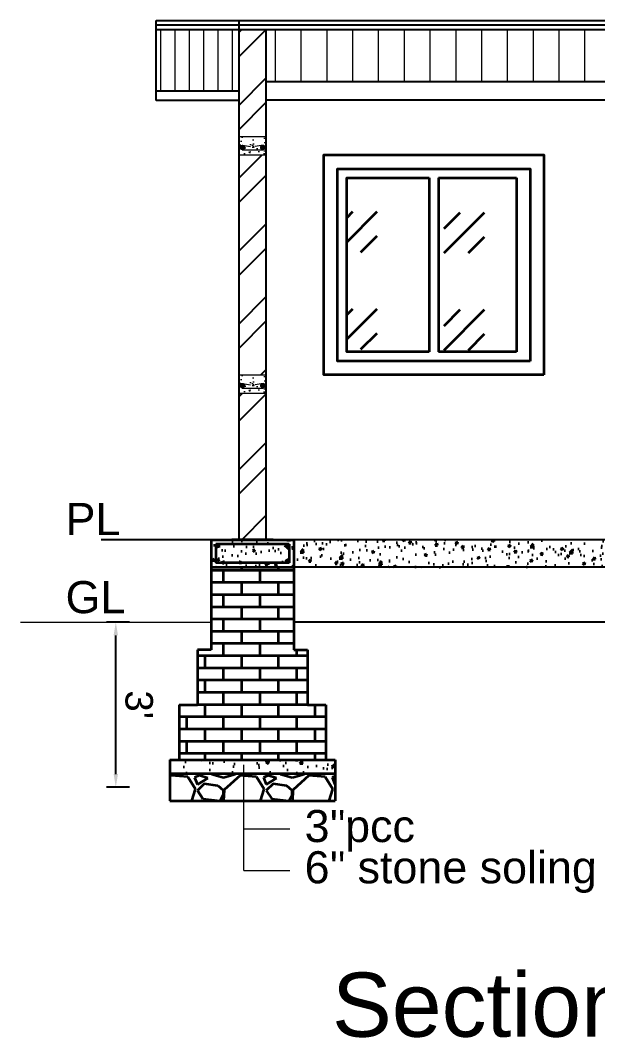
# Model space of a CAD drawing. Header units: inches. Extents: x 376358 to 406049, y -63575 to -53607.
# Drawn here: x 381106.5 to 381232.4, y -58939.7 to -58717.6 of the extents above; entities that cross this region are included whole.
import ezdxf

# ---------------------------------------------------------------- set-up
doc = ezdxf.new("R2010")
doc.units = ezdxf.units.IN
doc.header["$LTSCALE"] = 2
doc.header["$MEASUREMENT"] = 0
doc.header["$PDMODE"] = 34
doc.layers.get('0').update_dxf_attribs({"linetype": 'CONTINUOUS'})
doc.layers.get('DEFPOINTS').update_dxf_attribs({"color": 141, "linetype": 'CONTINUOUS'})
for name, color, linetype, lineweight in [('door', 20, 'CONTINUOUS', 35), ('steps', 253, 'CONTINUOUS', 20), ('WALL - A', 1, 'CONTINUOUS', 40)]:
    doc.layers.add(name, color=color, linetype=linetype, lineweight=lineweight)
doc.styles.add('Lettring Text', font='arial.ttf')
doc.styles.get("Standard").update_dxf_attribs({"font": 'ARIALN.TTF'})
doc.dimstyles.new('Copy of Standard', dxfattribs={"dimtxt": 6, "dimasz": 2.875, "dimexe": 2, "dimexo": 4, "dimgap": 2, "dimtad": 1, "dimdec": 0, "dimrnd": 1, "dimzin": 0, "dimdsep": 46, "dimlunit": 4, "dimtxsty": 'Lettring Text', "dimcen": 0.1, "dimclrd": 7, "dimclre": 7, "dimclrt": 7, "dimazin": 0, "dimtfac": 0.645, "dimtdec": 0, "dimtmove": 1, "dimatfit": 0, "dimfxl": 3, "dimfxlon": 1, "dimtfillclr": 256, "dimtolj": 1, "dimtzin": 0, "dimlwd": -1, "dimlwe": -1, "dimarcsym": 2})
pattern_1 = [(45, (-3756.654, -2306.258), (-7.9549513, 7.9549513), []), (45, (-3751.351, -2306.258), (-7.9549513, 7.9549513), [])]
pattern_2 = [(228.0127875, (20111.4714, -28100.1538), (-120, -135), [2.01804, -199.7863207]), (184.96974073, (20110.1214, -28101.6538), (180, 15), [3.46302, -342.8388714]), (132.51044708, (20106.6714, -28101.9538), (150, -165), [2.44182, -241.74048894]), (267.273689, (20100.8214, -28105.7038), (15, 300), [3.15357, -312.2033706]), (292.83365418, (20100.6714, -28108.8538), (-75, 180), [3.092325, -306.1405969]), (357.273689, (20101.8714, -28111.7038), (-300, 15), [3.15357, -312.2033706]), (37.69424047, (20105.0214, -28111.8538), (-195, -150), [4.170435, -412.87272823]), (72.25532837, (20108.3214, -28109.3038), (105, 330), [3.93732, -389.79482245]), (121.42956562, (20109.5214, -28105.5538), (-120, 195), [3.16425, -313.26109665]), (175.2363583, (20107.8714, -28102.8538), (165, -15), [3.61248, -177.0114387]), (222.3974378, (20104.2714, -28102.5538), (-180, -165), [4.67172, -462.5006251]), (138.81407483, (20115.6714, -28105.8538), (-105, 90), [1.594515, -157.8576722]), (171.4692344, (20114.4714, -28104.8038), (195, -30), [3.033555, -300.32267124]), (225, (20111.471, -28104.354), (-2e-15, -15), [2.121315, -19.09188844]), (203.1985905, (20110.4214, -28102.5538), (75, 30), [1.14237, -113.0942266]), (291.8014095, (20109.3714, -28103.0038), (-15, 45), [1.615545, -79.1619271]), (30.9637565, (20109.9714, -28104.5038), (45, 30), [2.623935, -84.8403434]), (161.5650512, (20112.2214, -28103.154), (30, -15), [1.897365, -45.5367999]), (16.38954033, (20100.6714, -28103.0038), (150, 45), [2.658, -263.1426772]), (70.34617594, (20103.2214, -28102.2538), (-60, -165), [2.229915, -220.7611162]), (293.1985905, (20112.2214, -28100.1538), (-30, 75), [2.284725, -111.9518716]), (343.61045967, (20113.1214, -28102.2538), (-150, 45), [2.658, -263.1426772]), (339.4439548, (20100.6714, -28112.3038), (-75, 30), [2.5632, -125.5968562]), (294.77514057, (20103.0714, -28113.2038), (-75, 165), [2.14767, -212.61964595]), (66.8014095, (20112.3714, -28115.1538), (30, 75), [2.284725, -111.9518716]), (17.35402464, (20113.2714, -28113.0538), (-195, -60), [2.514465, -248.9313542]), (69.4439548, (20105.0214, -28115.1538), (-30, -75), [1.2816, -126.8784562]), (101.3099325, (20111.4714, -28115.1538), (-15, 60), [0.76485, -75.7204427]), (165.9637565, (20111.3214, -28114.4038), (45, -15), [3.092325, -58.7542594]), (186.00900596, (20108.3214, -28113.6538), (150, 15), [2.86575, -283.7088476]), (303.6900675, (20109.9714, -28105.854), (-15, 30), [2.16333, -51.91993913]), (353.15722659, (20111.1714, -28107.6538), (255, -30), [3.77691, -373.91343936]), (60.9453959, (20114.9214, -28108.1038), (-60, -105), [1.54434, -152.8901121]), (90, (20115.671, -28106.754), (-15, 15), [0.9, -14.1]), (120.25643716, (20108.0214, -28113.2038), (60, -105), [2.08386, -206.30279984]), (48.0127875, (20106.9714, -28111.4038), (120, 135), [4.03608, -197.7682807]), (0, (20109.671, -28108.404), (15, 15), [3.9, -11.1]), (325.30484647, (20113.5714, -28108.4038), (150, -105), [2.37171, -234.7991145]), (254.0546041, (20115.5214, -28109.7538), (-15, -60), [2.18403, -107.01761834]), (207.64597536, (20114.9214, -28111.8538), (-285, -150), [3.555975, -352.04211273]), (175.42607874, (20111.7714, -28113.5038), (-195, 15), [3.761985, -372.4361011])]
pattern_3 = [(50, (316828.8385, 57681.201), (5.73808146, -0.50201708), [0.6, -6.6]), (355, (316828.8385, 57681.201), (-1.11001067, 6.01753707), [0.48, -5.28]), (100.4514, (316829.3167, 57681.159), (4.62807505, 5.51551634), [0.50992152, -5.6091369]), (46.1842, (316828.8385, 57682.801), (8.5379284, -1.3241521), [0.9, -9.9]), (96.6356, (316829.55, 57682.6906), (7.47730164, 7.79294297), [0.7648823, -8.413704]), (351.1842, (316828.8385, 57682.801), (7.47729556, 7.7929488), [0.72, -7.92]), (21, (316829.6385, 57682.401), (4.77525642, -3.22095113), [0.6, -6.6]), (326, (316829.6385, 57682.401), (1.94652266, 5.80120036), [0.48, -5.28]), (71.4514, (316830.0365, 57682.1325), (6.72178103, 2.58024397), [0.50992152, -5.6091369]), (37.5, (316828.8385, 57681.201), (0.097278843, 2.66315083), [0, -5.216, 0, -5.36, 0, -5.3]), (7.5, (316828.8385, 57681.201), (2.1045563, 3.155293695), [0, -3.056, 0, -5.096, 0, -2.02]), (327.5, (316827.0545, 57681.201), (4.27057949, -0.180438974), [0, -2, 0, -6.24, 0, -8.28]), (317.5, (316826.2545, 57681.201), (4.66548935, 0.80083986), [0, -2.6, 0, -4.144, 0, -5.88])]

# ---------------------------------------------------------------- blocks, each defined once
blk = doc.blocks.new('*D1037')
at = {"color": 7, "transparency": 16777216}
for p, q in [((381130.27, -58849.03), (381125.27, -58849.03)), ((381127.27, -58882.15), (381127.27, -58851.9)), ((381130.27, -58885.02), (381125.27, -58885.02))]:
    blk.add_line(p, q, dxfattribs=at)
at = {"color": 7, "linetype": 'ByBlock', "transparency": 16777216}
for points in [[(381127.75, -58851.9), (381126.79, -58851.9), (381127.27, -58849.03)], [(381127.75, -58882.15), (381126.79, -58882.15), (381127.27, -58885.02)]]:
    blk.add_solid(points, dxfattribs=at)
at = {"layer": 'DEFPOINTS', "color": 0, "linetype": 'ByBlock', "transparency": 16777216}
for p in [(381127.27, -58849.03), (381139.08, -58849.03), (381139.09, -58885.02)]:
    blk.add_point(p, dxfattribs=at)
at = {"color": 7, "linetype": 'ByBlock', "lineweight": 5, "transparency": 16777216, "insert": (381132.33, -58867.02), "char_height": 6, "attachment_point": 5, "rotation": 270.0012, "style": 'Lettring Text'}
blk.add_mtext("\\A1;3'", dxfattribs=at)

msp = doc.modelspace()

# ---------------------------------------------------------------- hatches: boundary and pattern name
at = {"linetype": 'ByBlock', "lineweight": 5}
h = msp.add_hatch(dxfattribs=at)
h.set_pattern_fill('AR-CONC', scale=0.5, style=0)
h.set_pattern_definition([(50, (-3919.418, -2306.2585), (3.586300913, -0.313760675), [0.375, -4.125]), (355, (-3919.418, -2306.2585), (-0.693756668, 3.76096067), [0.3, -3.3]), (100.4514445, (-3919.1193, -2306.2846), (2.892544234, 3.447199955), [0.31870096, -3.50571056]), (46.1842, (-3919.418, -2305.2585), (5.336206653, -0.827596404), [0.5625, -6.1875]), (96.6356355, (-3918.9735, -2305.3274), (4.67330973, 4.870593004), [0.47805171, -5.2585688]), (351.184164, (-3919.418, -2305.2585), (4.673309725, 4.870593), [0.45, -4.950000005]), (21, (-3918.918, -2305.5085), (2.98453526, -2.013094453), [0.375, -4.125]), (326, (-3918.918, -2305.5085), (1.21657666, 3.625750225), [0.3, -3.3]), (71.4514447, (-3918.6694, -2305.6762), (4.201111884, 1.612655764), [0.31870095, -3.50571056]), (37.5, (-3919.4181, -2306.2585), (0.0607992766, 1.664469269), [0, -3.26, 0, -3.35, 0, -3.3125]), (7.5, (-3919.4181, -2306.2585), (1.315347687, 1.9720585594), [0, -1.91, 0, -3.185, 0, -1.2625]), (327.5, (-3920.5331, -2306.2585), (2.669112181, -0.1127743587), [0, -1.25, 0, -3.9, 0, -5.175]), (317.5, (-3921.0331, -2306.2585), (2.915930847, 0.500524912), [0, -1.625, 0, -2.59, 0, -3.675])])
h.paths.add_polyline_path([(381160.09, -58743.02), (381154.09, -58743.02), (381154.09, -58747.02), (381160.09, -58747.02)])
h.paths.add_polyline_path([(381159.87, -58745.39, -0.424176), (381159.36, -58745.89), (381154.88, -58745.89, -0.424176), (381154.37, -58745.39, -1), (381155.36, -58745.39, -0.404321), (381154.88, -58745.89), (381159.36, -58745.89, -0.404321), (381158.88, -58745.39, -1)], flags=16)
for points in [[(381154.37, -58745.39, 0.404321), (381154.85, -58745.89), (381154.88, -58745.89, 0.404321), (381155.36, -58745.39, 0.315664), (381155.04, -58744.93), (381154.87, -58744.9, 0.414214)], [(381159.87, -58745.39, 0.414214), (381159.38, -58744.9), (381159.21, -58744.93, 0.315664), (381158.88, -58745.39, 1)], [(381154.37, -58797.39, 0.404321), (381154.85, -58797.89), (381154.88, -58797.89, 0.404321), (381155.36, -58797.39, 0.315664), (381155.04, -58796.93), (381154.87, -58796.9, 0.414214)], [(381159.87, -58797.39, 0.414214), (381159.38, -58796.9), (381159.21, -58796.93, 0.315664), (381158.88, -58797.39, 1)]]:
    msp.add_hatch(color=7, dxfattribs=at).paths.add_polyline_path(points)
h = msp.add_hatch(dxfattribs=at)
h.set_pattern_fill('AR-CONC', scale=0.5, style=0)
h.set_pattern_definition([(50, (-3919.418, -2358.2585), (3.586300913, -0.313760675), [0.375, -4.125]), (355, (-3919.418, -2358.2585), (-0.693756668, 3.76096067), [0.3, -3.3]), (100.4514445, (-3919.1193, -2358.2846), (2.892544234, 3.447199955), [0.31870096, -3.50571056]), (46.1842, (-3919.418, -2357.2585), (5.336206653, -0.827596404), [0.5625, -6.1875]), (96.6356355, (-3918.9735, -2357.3274), (4.67330973, 4.870593004), [0.47805171, -5.2585688]), (351.184164, (-3919.418, -2357.2585), (4.673309725, 4.870593), [0.45, -4.950000005]), (21, (-3918.918, -2357.5085), (2.98453526, -2.013094453), [0.375, -4.125]), (326, (-3918.918, -2357.5085), (1.21657666, 3.625750225), [0.3, -3.3]), (71.4514447, (-3918.6694, -2357.6762), (4.201111884, 1.612655764), [0.31870095, -3.50571056]), (37.5, (-3919.4181, -2358.2585), (0.0607992766, 1.664469269), [0, -3.26, 0, -3.35, 0, -3.3125]), (7.5, (-3919.4181, -2358.2585), (1.315347687, 1.9720585594), [0, -1.91, 0, -3.185, 0, -1.2625]), (327.5, (-3920.5331, -2358.2585), (2.669112181, -0.1127743587), [0, -1.25, 0, -3.9, 0, -5.175]), (317.5, (-3921.0331, -2358.2585), (2.915930847, 0.500524912), [0, -1.625, 0, -2.59, 0, -3.675])])
h.paths.add_polyline_path([(381160.09, -58795.02), (381154.09, -58795.02), (381154.09, -58799.02), (381160.09, -58799.02)])
h.paths.add_polyline_path([(381159.87, -58797.39, -0.424176), (381159.36, -58797.89), (381154.88, -58797.89, -0.424176), (381154.37, -58797.39, -1), (381155.36, -58797.39, -0.404321), (381154.88, -58797.89), (381159.36, -58797.89, -0.404321), (381158.88, -58797.39, -1)], flags=16)
at = {"layer": 'door', "ltscale": 0.5}
h = msp.add_hatch(dxfattribs=at)
h.set_pattern_fill('GOST_GLASS', color=256, scale=2.5)
h.set_pattern_definition([(45, (18747.849, -28115.154), (21.21320344, 0), [12.5, -17.5]), (45, (18753.152, -28115.154), (21.21320344, 0), [5, -25]), (45, (18747.849, -28109.85), (21.21320344, 0), [5, -25])])
h.paths.add_polyline_path([(381177.63, -58752.02), (381195.63, -58752.02), (381195.63, -58790.02), (381177.63, -58790.02)])
h = msp.add_hatch(dxfattribs=at)
h.set_pattern_fill('GOST_GLASS', color=256, scale=2.5)
h.set_pattern_definition([(45, (18728.849, -28115.339), (21.21320344, 0), [12.5, -17.5]), (45, (18734.152, -28115.339), (21.21320344, 0), [5, -25]), (45, (18728.849, -28110.035), (21.21320344, 0), [5, -25])])
h.paths.add_polyline_path([(381197.63, -58752.21), (381214.63, -58752.02), (381214.63, -58790.02), (381197.63, -58790.21)])
h = msp.add_hatch(dxfattribs=at)
h.set_pattern_fill('AR-CONC', color=256, scale=0.8, style=0)
h.set_pattern_definition(pattern_3)
h.paths.add_polyline_path([(381166.09, -58831.02), (381148.09, -58831.02), (381148.09, -58837.02), (381166.09, -58837.02), (381166.09, -58831.97)])
h.paths.add_polyline_path([(381165.09, -58831.97), (381165.09, -58836.02), (381149.09, -58836.02), (381149.09, -58831.97), (381149.39, -58831.97, -0.049683), (381149.45, -58831.97)], flags=16)
h.paths.add_polyline_path([(381165.08, -58832.31, -1), (381164.41, -58832.31, -1)], flags=0)
h.paths.add_polyline_path([(381165.09, -58835.69, -1), (381164.42, -58835.69, -1)], flags=16)
h.paths.add_polyline_path([(381149.75, -58835.69, -1), (381149.09, -58835.69, -1)], flags=16)
h = msp.add_hatch(dxfattribs=at)
h.set_pattern_fill('AR-CONC', color=256, scale=0.8, style=0)
h.set_pattern_definition([(50, (-3756.654, -2306.2585), (5.73808146, -0.50201708), [0.6, -6.6]), (355, (-3756.654, -2306.2585), (-1.11001067, 6.01753707), [0.48, -5.28]), (100.4514445, (-3756.176, -2306.3003), (4.62807077, 5.51551993), [0.50992154, -5.6091369]), (46.1842, (-3756.654, -2304.6585), (8.53793065, -1.32415425), [0.9, -9.9]), (96.6356355, (-3755.943, -2304.769), (7.47729557, 7.7929488), [0.76488274, -8.41371008]), (351.184164, (-3756.654, -2304.6585), (7.47729556, 7.7929488), [0.72, -7.92]), (21, (-3755.854, -2305.0585), (4.775256417, -3.220951125), [0.6, -6.6]), (326, (-3755.854, -2305.0585), (1.946522655, 5.80120036), [0.48, -5.28]), (71.4514447, (-3755.456, -2305.327), (6.72177901, 2.58024922), [0.50992152, -5.6091369]), (37.5, (-3756.6542, -2306.2585), (0.097278843, 2.663150831), [0, -5.216, 0, -5.36, 0, -5.3]), (7.5, (-3756.6542, -2306.2585), (2.1045563, 3.155293695), [0, -3.056, 0, -5.096, 0, -2.02]), (327.5, (-3758.4382, -2306.2585), (4.270579489, -0.180438974), [0, -2, 0, -6.24, 0, -8.28]), (317.5, (-3759.238, -2306.2585), (4.665489355, 0.80083986), [0, -2.6, 0, -4.144, 0, -5.88])])
h.paths.add_polyline_path([(381166.09, -58831.02), (381166.09, -58837.02), (381262.17, -58837.02), (381262.17, -58831.02)])
h = msp.add_hatch(dxfattribs=at)
h.set_pattern_fill('AR-CONC', color=256, scale=0.8, style=0)
h.set_pattern_definition(pattern_3)
h.paths.add_polyline_path([(381165.09, -58831.97), (381149.09, -58831.97), (381149.09, -58836.02), (381165.09, -58836.02)])
h = msp.add_hatch(color=256, dxfattribs=at)
h.paths.add_polyline_path([(381149.75, -58832.3, 0.385424), (381149.45, -58831.97), (381149.39, -58831.97, 0.385424), (381149.09, -58832.3, 1)])
h.paths.add_polyline_path([(381149.09, -58835.69, 1), (381149.75, -58835.69, 1)])
h.paths.add_polyline_path([(381164.41, -58832.31, 1), (381165.08, -58832.31, 1)])
h.paths.add_polyline_path([(381164.42, -58835.69, 1), (381165.09, -58835.69, 1)])
at = {"layer": 'door', "ltscale": 0.5, "transparency": 33554648}
h = msp.add_hatch(dxfattribs=at)
h.set_pattern_fill('AR-BRSTD', color=256)
h.set_pattern_definition([(0, (225754.7646, -31943.5934), (0, 2.667), []), (90, (225754.7646, -31943.5934), (-4, 2.667), [2.667, -2.667])])
h.paths.add_polyline_path([(381166.09, -58837.02), (381148.09, -58837.02), (381148.09, -58855.02), (381166.09, -58855.02)])
h.paths.add_polyline_path([(381169.09, -58855.02), (381145.09, -58855.02), (381145.09, -58867.02), (381166.09, -58867.02), (381169.09, -58867.02)])
h.paths.add_polyline_path([(381173.09, -58867.02), (381166.09, -58867.02), (381145.09, -58867.02), (381141.09, -58867.02), (381141.09, -58879.02), (381173.09, -58879.02)])
at = {"layer": 'door', "ltscale": 0.5}
h = msp.add_hatch(dxfattribs=at)
h.set_pattern_fill('AR-CONC', color=256, style=0)
h.set_pattern_definition([(50, (376389.346, 9563.8596), (7.17260183, -0.62752135), [0.75, -8.25]), (355, (376389.346, 9563.8596), (-1.3875133, 7.5219213), [0.6, -6.6]), (100.4514, (376389.944, 9563.807), (5.7850938, 6.8943954), [0.6374019, -7.0114211]), (46.1842, (376389.346, 9565.86), (10.6724105, -1.6551901), [1.125, -12.375]), (96.6356, (376390.235, 9565.722), (9.346627, 9.7411787), [0.9561029, -10.51713]), (351.1842, (376389.346, 9565.86), (9.3466195, 9.741186), [0.9, -9.9]), (21, (376390.346, 9565.3596), (5.9690705, -4.0261889), [0.75, -8.25]), (326, (376390.346, 9565.3596), (2.4331533, 7.25150045), [0.6, -6.6]), (71.4514, (376390.8434, 9565.024), (8.4022263, 3.225305), [0.6374019, -7.0114211]), (37.5, (376389.346, 9563.8596), (0.12159855, 3.32893854), [0, -6.52, 0, -6.7, 0, -6.625]), (7.5, (376389.346, 9563.8596), (2.63069537, 3.94411712), [0, -3.82, 0, -6.37, 0, -2.525]), (327.5, (376387.116, 9563.8596), (5.33822436, -0.22554872), [0, -2.5, 0, -7.8, 0, -10.35]), (317.5, (376386.116, 9563.8596), (5.8318617, 1.00104982), [0, -3.25, 0, -5.18, 0, -7.35])])
h.paths.add_polyline_path([(381175.09, -58879.02), (381139.09, -58879.02), (381139.09, -58882.02), (381175.09, -58882.02)])
at = {"layer": 'door', "ltscale": 0.5, "transparency": 33554648}
h = msp.add_hatch(dxfattribs=at)
h.set_pattern_fill('GRAVEL', color=256, scale=15)
h.set_pattern_definition(pattern_2)
h.paths.add_polyline_path([(381155.23, -58882.02), (381139.09, -58882.02), (381139.09, -58888.02), (381155.23, -58888.02)])
h = msp.add_hatch(dxfattribs=at)
h.set_pattern_fill('GRAVEL', color=256, scale=15)
h.set_pattern_definition(pattern_2)
h.paths.add_polyline_path([(381175.09, -58888.02), (381175.09, -58882.02), (381155.23, -58882.02), (381155.23, -58888.02)])
at = {"layer": 'steps', "ltscale": 0.3}
h = msp.add_hatch(dxfattribs=at)
h.set_pattern_fill('ANSI31', scale=25, angle=45)
h.set_pattern_definition([(90, (-3756.6542, -2306.2585), (-3.125, 0), [])])
h.paths.add_polyline_path([(381154.09, -58719.64), (381136.09, -58719.64), (381136.09, -58733.11), (381154.09, -58733.11)])
h = msp.add_hatch(dxfattribs=at)
h.set_pattern_fill('ANSI31', scale=45, angle=45)
h.set_pattern_definition([(90, (-3756.654, -2306.2585), (-5.625, 0), [])])
h.paths.add_polyline_path([(381160.09, -58719.64), (381160.09, -58731.02), (381269.17, -58731.02), (381269.17, -58719.64)])
at = {"layer": 'WALL - A', "lineweight": 25}
h = msp.add_hatch(dxfattribs=at)
h.set_pattern_fill('ANSI32', color=256, scale=30, style=0)
h.set_pattern_definition(pattern_1)
h.paths.add_polyline_path([(381160.09, -58719.64), (381154.09, -58719.64), (381154.09, -58743.02), (381160.09, -58743.02)])
h = msp.add_hatch(dxfattribs=at)
h.set_pattern_fill('ANSI32', color=256, scale=30, style=0)
h.set_pattern_definition(pattern_1)
h.paths.add_polyline_path([(381154.09, -58795.02), (381160.09, -58795.02), (381160.09, -58747.02), (381154.09, -58747.02)])
h = msp.add_hatch(dxfattribs=at)
h.set_pattern_fill('ANSI32', color=256, scale=30, style=0)
h.set_pattern_definition(pattern_1)
h.paths.add_polyline_path([(381160.09, -58799.02), (381154.09, -58799.02), (381154.09, -58831.02), (381160.09, -58831.02)])

# ---------------------------------------------------------------- linework, layer by layer
at = {"ltscale": 0.5}
for p, q in [((381136.09, -58735.14), (381136.09, -58717.64)), ((381136.09, -58717.64), (381340.85, -58717.64)), ((381154.09, -58717.64), (381154.09, -58831.02)), ((381136.09, -58718.64), (381269.17, -58718.64)), ((381136.09, -58719.64), (381269.17, -58719.64)), ((381160.09, -58831.02), (381160.09, -58719.64)), ((381160.09, -58731.02), (381269.17, -58731.02)), ((381154.09, -58733.11), (381136.09, -58733.11)), ((381154.09, -58735.14), (381136.09, -58735.14)), ((381160.09, -58735.02), (381269.17, -58735.02)), ((381154.09, -58831.02), (381124.09, -58831.02)), ((381156.09, -58831.02), (381132.09, -58831.02)), ((381322.85, -58831.02), (381154.09, -58831.02)), ((381154.09, -58831.02), (381160.09, -58831.02)), ((381156.09, -58831.02), (381158.09, -58831.02)), ((381262.17, -58837.02), (381166.09, -58837.02)), ((381262.17, -58849.02), (381166.09, -58849.02))]:
    msp.add_line(p, q, dxfattribs=at)
at = {"color": 7, "linetype": 'ByBlock', "lineweight": 5}
for p, q in [((381154.09, -58743.02), (381160.09, -58743.02)), ((381154.09, -58747.02), (381160.09, -58747.02)), ((381154.09, -58747.02), (381160.09, -58747.02)), ((381154.85, -58745.89), (381159.38, -58745.89)), ((381154.87, -58744.9), (381156.62, -58745.2)), ((381159.38, -58744.9), (381157.63, -58745.2)), ((381154.09, -58795.02), (381160.09, -58795.02)), ((381154.85, -58797.89), (381159.38, -58797.89)), ((381154.87, -58796.9), (381156.62, -58797.2)), ((381159.38, -58796.9), (381157.63, -58797.2)), ((381154.09, -58799.02), (381160.09, -58799.02)), ((381154.09, -58799.02), (381160.09, -58799.02)), ((381155.23, -58903.18), (381155.23, -58880.12)), ((381155.23, -58894.09), (381165.23, -58894.09)), ((381155.23, -58903.18), (381165.23, -58903.18))]:
    msp.add_line(p, q, dxfattribs=at)
at = {"color": 7, "linetype": 'ByBlock', "lineweight": 5, "ltscale": 10}
msp.add_line((381106.45, -58849.03), (381148.09, -58849.03), dxfattribs=at)
at = {"color": 7, "linetype": 'ByBlock', "lineweight": 5}
for centre in [(381154.87, -58745.39), (381159.38, -58745.39), (381154.87, -58797.39), (381159.38, -58797.39)]:
    msp.add_circle(centre, 0.496, dxfattribs=at)
at = {"layer": 'door', "ltscale": 0.5}
for p, q in [((381195.63, -58752.02), (381195.63, -58790.02)), ((381197.63, -58752.02), (381197.63, -58790.02)), ((381214.63, -58752.02), (381214.63, -58790.02)), ((381148.09, -58831.02), (381166.09, -58831.02)), ((381148.09, -58831.02), (381148.09, -58855.02)), ((381152.59, -58831.02), (381161.59, -58831.02)), ((381152.59, -58831.02), (381161.59, -58831.02)), ((381161.59, -58831.02), (381152.59, -58831.02)), ((381152.59, -58831.02), (381161.59, -58831.02)), ((381166.09, -58831.02), (381166.09, -58855.02)), ((381165.09, -58831.97), (381149.09, -58831.97)), ((381149.09, -58831.97), (381149.09, -58836.02)), ((381164.58, -58831.97), (381164.08, -58832.62)), ((381165.09, -58832.42), (381164.58, -58833.08)), ((381165.09, -58831.97), (381165.09, -58836.02)), ((381148.09, -58837.02), (381166.09, -58837.02)), ((381165.09, -58836.02), (381149.09, -58836.02)), ((381145.09, -58855.02), (381145.09, -58867.02)), ((381148.09, -58855.02), (381145.09, -58855.02)), ((381166.09, -58855.02), (381169.09, -58855.02)), ((381169.09, -58855.02), (381169.09, -58867.02)), ((381141.09, -58867.02), (381145.09, -58867.02)), ((381141.09, -58867.02), (381141.09, -58879.02)), ((381169.09, -58867.02), (381173.09, -58867.02)), ((381173.09, -58867.02), (381173.09, -58879.02)), ((381139.09, -58879.02), (381175.09, -58879.02)), ((381139.09, -58879.02), (381139.09, -58888.02)), ((381175.09, -58879.02), (381175.09, -58888.02)), ((381139.09, -58882.02), (381175.09, -58882.02)), ((381139.09, -58888.02), (381175.09, -58888.02))]:
    msp.add_line(p, q, dxfattribs=at)
for points in [[(381220.63, -58795.02), (381172.63, -58795.02), (381172.63, -58747.02), (381220.63, -58747.02)], [(381217.63, -58792.02), (381175.63, -58792.02), (381175.63, -58750.02), (381217.63, -58750.02)]]:
    msp.add_lwpolyline(points, close=True, dxfattribs=at)
for points in [[(381195.63, -58790.02), (381177.63, -58790.02), (381177.63, -58752.02), (381195.63, -58752.02)], [(381197.63, -58752.02), (381214.63, -58752.02)], [(381214.63, -58790.02), (381197.63, -58790.02)]]:
    msp.add_lwpolyline(points, dxfattribs=at)
for centre in [(381149.42, -58832.3), (381164.74, -58832.31), (381149.42, -58835.69), (381164.75, -58835.69)]:
    msp.add_circle(centre, 0.335, dxfattribs=at)

# ---------------------------------------------------------------- texts
at = {"color": 7, "linetype": 'ByBlock', "lineweight": 5}
for s, insert, char_height, width, attachment_point in [('{\\fArial CE|b0|i0|c0|p34;PL}', (381116.31, -58822.99), 7, 174.1012, 1), ('{\\fArial CE|b0|i0|c0|p34;GL}', (381116.31, -58840.04), 7, 174.1012, 1), ("{\\fArial CE|b0|i0|c238|p34;3'}'{\\fArial CE|b0|i0|c238|p34;pcc}", (381168.45, -58890), 7, 174.1012, 1), ("{\\fArial CE|b0|i0|c0|p34;6\\fArial CE|b0|i0|c238|p34;'}'{\\fArial CE|b0|i0|c238|p34; \\fArial CE|b0|i0|c0|p34;stone\\fArial CE|b0|i0|c238|p34; soling}", (381168.45, -58899), 7, 174.1012, 1), ('{\\fArial CE|b0|i0|c0|p34;Section at A-A}', (381236.92, -58932.59), 14, 235.547, 5)]:
    msp.add_mtext(s, dxfattribs=dict(at, insert=insert, char_height=char_height, width=width, attachment_point=attachment_point))

# ---------------------------------------------------------------- dimensions: what is measured, and where the dimension line sits
dim = msp.add_aligned_dim(p1=(381139.09, -58885.02), p2=(381139.08, -58849.03), distance=11.82, dimstyle='Copy of Standard', dxfattribs=at)
dim.commit()
dim.dimension.update_dxf_attribs({"geometry": '*D1037', "text_midpoint": (381132.33, -58867.02)})

doc.saveas('drawing.dxf')
